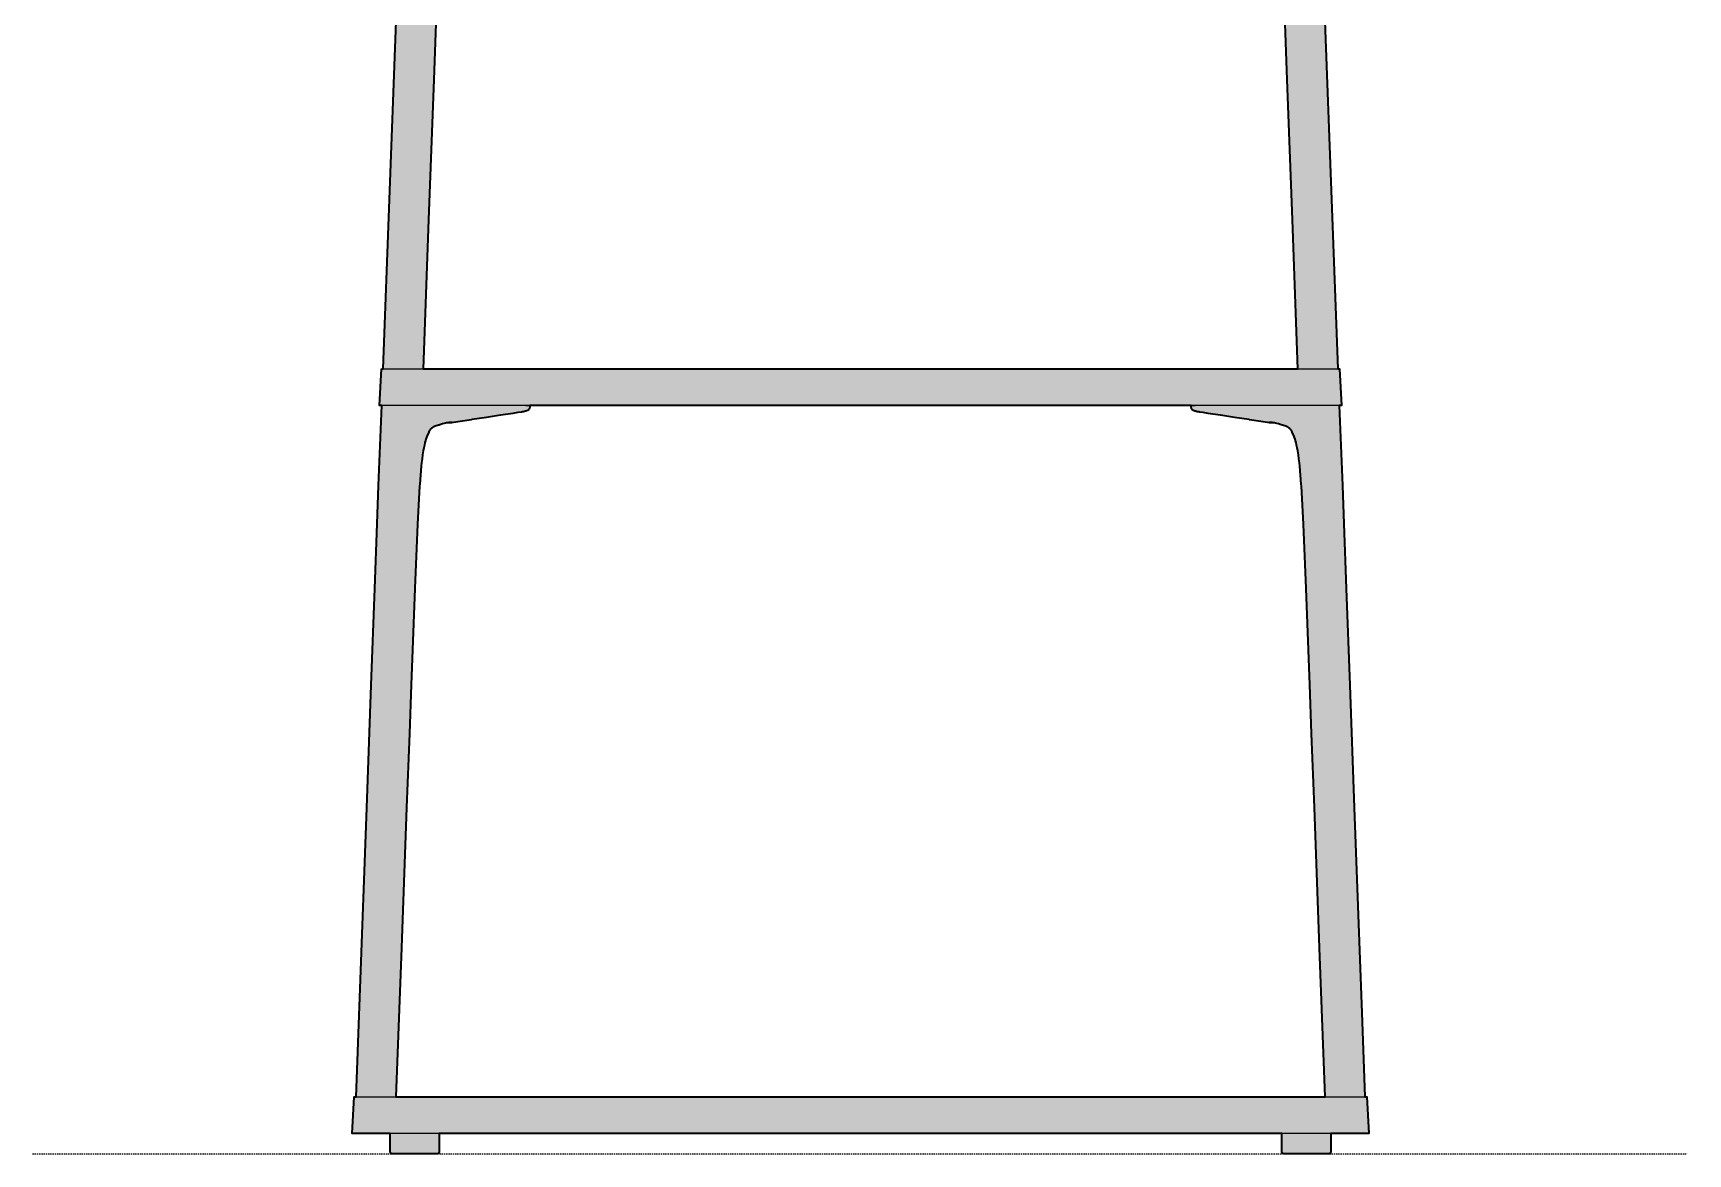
# Model space of a CAD drawing. Header units: millimetres. Extents: x 0 to 1672, y 0 to 1102.
# Drawn here: x 0 to 814, y 0 to 551 of the extents above; entities that cross this region are included whole.
import ezdxf

# ---------------------------------------------------------------- set-up
doc = ezdxf.new("R2010")
doc.units = ezdxf.units.MM
doc.linetypes.add('Dots', pattern=[1, 0, -1])
doc.layers.add('Blocks', color=7, linetype='Continuous')
doc.layers.add('Blocks$Fill', color=7, linetype='Continuous', true_color=0xffffff)
for name, color, linetype, lineweight, true_color in [('Blocks$Inner', 7, 'Continuous', 25, 0x007f00), ('Blocks$Outline', 7, 'Continuous', 35, 0xff3f3f), ('Groud', 7, 'Dots', 25, 0x243775)]:
    doc.layers.add(name, color=color, linetype=linetype, lineweight=lineweight, true_color=true_color)

# ---------------------------------------------------------------- blocks, each defined once
blk = doc.blocks.new('Eiffel Shelf SIde')
at = {"layer": 'Blocks$Fill'}
h = blk.add_hatch(color=256, dxfattribs=at)
h.paths.add_polyline_path([(175.73, 10), (157.02, 10), (157.97, 28), (158.85, 28), (164.1, 170.08), (171.5, 368.01), (170.44, 368.01), (171.39, 386.01), (172.27, 386.01), (184.92, 726.01), (183.86, 726.01), (184.81, 744.01), (185.69, 744.01), (198.34, 1084.02), (197.28, 1084.02), (198.23, 1102.02), (615.81, 1102.02), (615.92, 1100.02), (616.76, 1084.02), (615.7, 1084.02), (628.35, 744.01), (629.24, 744.01), (630.18, 726.01), (629.12, 726.01), (641.77, 386.01), (642.66, 386.01), (643.6, 368.01), (642.54, 368.01), (655.19, 28), (656.08, 28), (657.02, 10), (638.32, 10), (638.32, 0.97), (638.31, 0.93), (638.31, 0.9), (638.31, 0.86), (638.3, 0.83), (638.3, 0.79), (638.29, 0.76), (638.28, 0.72), (638.27, 0.69), (638.26, 0.66), (638.24, 0.63), (638.23, 0.59), (638.22, 0.56), (638.2, 0.53), (638.18, 0.5), (638.17, 0.47), (638.15, 0.44), (638.13, 0.41), (638.11, 0.38), (638.08, 0.36), (638.06, 0.33), (638.04, 0.31), (638.01, 0.28), (637.99, 0.26), (637.96, 0.23), (637.93, 0.21), (637.91, 0.19), (637.88, 0.17), (637.85, 0.15), (637.82, 0.13), (637.79, 0.12), (637.76, 0.1), (637.72, 0.09), (637.69, 0.07), (637.66, 0.06), (637.63, 0.05), (637.59, 0.04), (637.56, 0.03), (637.53, 0.02), (637.49, 0.02), (637.46, 0.01), (637.42, 0.01), (637.39, 0), (637.35, 0), (637.32, 0), (615.28, 0), (615.25, 0), (615.21, 0.01), (615.18, 0.01), (615.15, 0.01), (615.11, 0.02), (615.08, 0.03), (615.05, 0.04), (615.01, 0.05), (614.98, 0.06), (614.95, 0.07), (614.92, 0.08), (614.89, 0.1), (614.86, 0.11), (614.83, 0.13), (614.8, 0.15), (614.77, 0.16), (614.74, 0.18), (614.71, 0.2), (614.69, 0.22), (614.66, 0.25), (614.63, 0.27), (614.61, 0.29), (614.59, 0.32), (614.56, 0.34), (614.54, 0.37), (614.52, 0.4), (614.5, 0.42), (614.48, 0.45), (614.46, 0.48), (614.45, 0.51), (614.43, 0.54), (614.41, 0.57), (614.4, 0.6), (614.39, 0.63), (614.37, 0.67), (614.36, 0.7), (614.35, 0.73), (614.35, 0.76), (614.34, 0.8), (614.33, 0.83), (614.33, 0.86), (614.32, 0.9), (614.32, 0.93), (614.32, 0.97), (614.32, 1), (614.32, 10), (199.73, 10), (199.73, 0.97), (199.72, 0.93), (199.72, 0.9), (199.72, 0.86), (199.71, 0.83), (199.7, 0.79), (199.7, 0.76), (199.69, 0.72), (199.68, 0.69), (199.67, 0.66), (199.65, 0.63), (199.64, 0.59), (199.62, 0.56), (199.61, 0.53), (199.59, 0.5), (199.57, 0.47), (199.55, 0.44), (199.53, 0.41), (199.51, 0.38), (199.49, 0.36), (199.47, 0.33), (199.45, 0.31), (199.42, 0.28), (199.39, 0.26), (199.37, 0.23), (199.34, 0.21), (199.31, 0.19), (199.28, 0.17), (199.26, 0.15), (199.23, 0.13), (199.2, 0.12), (199.16, 0.1), (199.13, 0.09), (199.1, 0.07), (199.07, 0.06), (199.03, 0.05), (199, 0.04), (198.97, 0.03), (198.93, 0.02), (198.9, 0.02), (198.86, 0.01), (198.83, 0.01), (198.8, 0), (198.76, 0), (198.73, 0), (176.69, 0), (176.66, 0), (176.62, 0.01), (176.59, 0.01), (176.56, 0.01), (176.52, 0.02), (176.49, 0.03), (176.46, 0.04), (176.42, 0.05), (176.39, 0.06), (176.36, 0.07), (176.33, 0.08), (176.3, 0.1), (176.27, 0.11), (176.24, 0.13), (176.21, 0.15), (176.18, 0.16), (176.15, 0.18), (176.12, 0.2), (176.09, 0.22), (176.07, 0.25), (176.04, 0.27), (176.02, 0.29), (175.99, 0.32), (175.97, 0.34), (175.95, 0.37), (175.93, 0.4), (175.91, 0.42), (175.89, 0.45), (175.87, 0.48), (175.85, 0.51), (175.84, 0.54), (175.82, 0.57), (175.81, 0.6), (175.79, 0.63), (175.78, 0.67), (175.77, 0.7), (175.76, 0.73), (175.75, 0.76), (175.75, 0.8), (175.74, 0.83), (175.73, 0.86), (175.73, 0.9), (175.73, 0.93), (175.73, 0.97), (175.73, 1)], flags=0)
h.paths.add_polyline_path([(230.17, 1075.42), (229.09, 1075.12), (226.6, 1074.32), (225.46, 1074), (225.06, 1073.87), (224.66, 1073.72), (224.48, 1073.65), (224.26, 1073.56), (224.04, 1073.46), (223.82, 1073.35), (223.61, 1073.24), (223.5, 1073.18), (223.38, 1073.11), (223.27, 1073.04), (223.17, 1072.98), (223.08, 1072.91), (222.99, 1072.84), (222.9, 1072.78), (222.82, 1072.71), (222.74, 1072.64), (222.63, 1072.54), (222.55, 1072.46), (222.47, 1072.38), (222.35, 1072.24), (222.23, 1072.1), (222.11, 1071.95), (222, 1071.8), (221.9, 1071.65), (221.74, 1071.4), (221.59, 1071.15), (221.45, 1070.89), (220.49, 1068.69), (220.35, 1068.27), (220.08, 1067.44), (219.84, 1066.6), (219.62, 1065.75), (219.32, 1064.47), (219.03, 1063.09), (218.78, 1061.71), (218.16, 1057.79), (217.91, 1055.83), (217.73, 1054.18), (217.34, 1049.73), (216.02, 1025.59), (205.3, 744.01), (608.75, 744.01), (596.7, 1049.73), (596.32, 1054.18), (596.14, 1055.83), (595.89, 1057.79), (595.59, 1059.75), (595.01, 1063.09), (594.73, 1064.47), (594.42, 1065.75), (594.2, 1066.6), (593.96, 1067.44), (593.7, 1068.27), (593.55, 1068.69), (592.6, 1070.89), (592.45, 1071.15), (592.3, 1071.4), (592.15, 1071.65), (592.06, 1071.78), (591.97, 1071.9), (591.87, 1072.03), (591.78, 1072.15), (591.68, 1072.27), (591.57, 1072.38), (591.49, 1072.46), (591.41, 1072.54), (591.33, 1072.62), (591.22, 1072.71), (591.14, 1072.78), (591.06, 1072.84), (590.96, 1072.91), (590.87, 1072.98), (590.77, 1073.04), (590.66, 1073.11), (590.55, 1073.18), (590.43, 1073.24), (590.22, 1073.35), (590, 1073.46), (589.79, 1073.56), (589.57, 1073.65), (589.39, 1073.72), (588.86, 1073.91), (588.32, 1074.08), (587.14, 1074.42), (585.68, 1074.88), (584.23, 1075.33), (583.88, 1075.42), (582.75, 1075.37), (582.5, 1075.37), (582.42, 1075.35), (582.33, 1075.35), (582.24, 1075.34), (582.15, 1075.34), (582.06, 1075.34), (581.98, 1075.34), (581.89, 1075.35), (581.8, 1075.36), (581.71, 1075.37), (581.63, 1075.39), (581.54, 1075.41), (581.46, 1075.43), (581.45, 1075.43), (546.58, 1080.77), (545.86, 1080.91), (545.58, 1080.98), (545.3, 1081.04), (545.09, 1081.1), (544.87, 1081.16), (544.7, 1081.22), (544.53, 1081.28), (544.4, 1081.32), (544.27, 1081.38), (544.14, 1081.44), (544.01, 1081.5), (543.38, 1081.96), (543.34, 1081.99), (543.31, 1082.03), (543.28, 1082.07), (543.25, 1082.11), (543.22, 1082.15), (543.19, 1082.2), (543.16, 1082.24), (543.14, 1082.29), (543.11, 1082.33), (543.09, 1082.38), (543.07, 1082.43), (543.04, 1082.5), (543.01, 1082.57), (542.99, 1082.64), (542.97, 1082.71), (542.95, 1082.79), (542.93, 1082.86), (542.9, 1083.04), (542.87, 1083.22), (542.85, 1083.32), (542.84, 1083.42), (542.83, 1083.52), (542.82, 1083.61), (542.82, 1083.7), (542.82, 1083.78), (542.82, 1084.02), (271.23, 1084.02), (271.22, 1083.65), (271.21, 1083.52), (271.2, 1083.42), (271.19, 1083.32), (271.18, 1083.22), (271.15, 1083.04), (271.11, 1082.86), (271.09, 1082.79), (271.07, 1082.71), (271.05, 1082.64), (271.03, 1082.57), (271, 1082.5), (270.98, 1082.43), (270.95, 1082.38), (270.93, 1082.33), (270.91, 1082.29), (270.88, 1082.24), (270.85, 1082.2), (270.83, 1082.15), (270.8, 1082.11), (270.76, 1082.07), (270.73, 1082.03), (270.7, 1081.99), (270.66, 1081.96), (270.03, 1081.5), (269.9, 1081.44), (269.77, 1081.38), (269.65, 1081.33), (269.51, 1081.28), (269.34, 1081.22), (269.17, 1081.16), (268.96, 1081.1), (268.74, 1081.04), (268.46, 1080.98), (268.18, 1080.91), (267.46, 1080.77), (265.32, 1080.42), (232.6, 1075.43), (232.52, 1075.41), (232.43, 1075.39), (232.35, 1075.37), (232.26, 1075.36), (232.18, 1075.35), (232.09, 1075.35), (232.01, 1075.34), (231.92, 1075.34), (231.83, 1075.34), (231.75, 1075.35), (231.66, 1075.36), (231.58, 1075.37), (231.38, 1075.37), (230.76, 1075.38)], flags=0)
h.paths.add_polyline_path([(216.75, 717.41), (215.6, 717.09), (213.17, 716.32), (212.3, 716.08), (211.77, 715.9), (211.24, 715.71), (211.06, 715.64), (210.84, 715.55), (210.62, 715.45), (210.4, 715.35), (210.19, 715.24), (210.08, 715.17), (209.96, 715.1), (209.85, 715.03), (209.75, 714.97), (209.66, 714.91), (209.57, 714.84), (209.48, 714.77), (209.4, 714.71), (209.32, 714.64), (209.21, 714.54), (209.13, 714.46), (209.05, 714.37), (208.93, 714.24), (208.81, 714.09), (208.69, 713.95), (208.58, 713.8), (208.48, 713.64), (208.32, 713.4), (208.17, 713.14), (208.03, 712.89), (207.07, 710.68), (206.93, 710.26), (206.66, 709.43), (206.42, 708.59), (206.2, 707.75), (205.9, 706.46), (205.61, 705.08), (205.36, 703.7), (204.74, 699.79), (204.49, 697.82), (204.31, 696.17), (203.92, 691.72), (202.6, 667.59), (191.88, 386.01), (622.17, 386.01), (610.12, 691.72), (609.74, 696.17), (609.56, 697.82), (609.31, 699.79), (609.01, 701.74), (608.43, 705.08), (608.15, 706.46), (607.85, 707.75), (607.62, 708.59), (607.38, 709.43), (607.12, 710.26), (606.97, 710.68), (606.02, 712.89), (605.87, 713.14), (605.72, 713.4), (605.57, 713.64), (605.48, 713.77), (605.39, 713.9), (605.29, 714.02), (605.2, 714.14), (605.1, 714.26), (604.99, 714.37), (604.91, 714.46), (604.83, 714.54), (604.75, 714.61), (604.64, 714.71), (604.56, 714.77), (604.48, 714.84), (604.38, 714.91), (604.29, 714.97), (604.19, 715.03), (604.08, 715.1), (603.97, 715.17), (603.85, 715.24), (603.64, 715.35), (603.42, 715.45), (603.21, 715.55), (602.99, 715.64), (602.81, 715.71), (602.28, 715.9), (601.74, 716.08), (600.56, 716.41), (599.2, 716.85), (597.68, 717.31), (597.29, 717.41), (596.17, 717.36), (595.84, 717.36), (595.76, 717.35), (595.68, 717.34), (595.59, 717.34), (595.51, 717.34), (595.43, 717.34), (595.34, 717.34), (595.26, 717.35), (595.18, 717.36), (595.1, 717.37), (595.01, 717.39), (594.93, 717.4), (594.85, 717.43), (594.85, 717.43), (560, 722.77), (559.28, 722.91), (559, 722.97), (558.72, 723.04), (558.51, 723.09), (558.29, 723.16), (558.12, 723.21), (557.95, 723.27), (557.82, 723.32), (557.69, 723.37), (557.56, 723.43), (557.44, 723.49), (556.8, 723.95), (556.76, 723.99), (556.73, 724.03), (556.7, 724.07), (556.67, 724.11), (556.64, 724.15), (556.61, 724.19), (556.58, 724.24), (556.56, 724.28), (556.53, 724.33), (556.51, 724.37), (556.49, 724.42), (556.46, 724.49), (556.43, 724.56), (556.41, 724.63), (556.39, 724.71), (556.37, 724.78), (556.35, 724.86), (556.32, 725.04), (556.29, 725.22), (556.27, 725.32), (556.26, 725.42), (556.25, 725.52), (556.24, 725.6), (556.24, 725.69), (556.24, 725.78), (556.24, 726.01), (257.81, 726.01), (257.8, 725.65), (257.79, 725.52), (257.78, 725.42), (257.77, 725.32), (257.76, 725.22), (257.73, 725.04), (257.69, 724.86), (257.67, 724.78), (257.65, 724.71), (257.63, 724.63), (257.61, 724.56), (257.58, 724.49), (257.56, 724.42), (257.53, 724.37), (257.51, 724.33), (257.49, 724.28), (257.46, 724.24), (257.43, 724.19), (257.41, 724.15), (257.38, 724.11), (257.34, 724.07), (257.31, 724.03), (257.28, 723.99), (257.24, 723.95), (256.61, 723.49), (256.48, 723.43), (256.35, 723.37), (256.22, 723.32), (256.09, 723.27), (255.92, 723.21), (255.75, 723.16), (255.54, 723.09), (255.32, 723.04), (255.04, 722.97), (254.76, 722.91), (254.04, 722.77), (251.9, 722.41), (219.19, 717.43), (219.11, 717.4), (219.03, 717.39), (218.95, 717.37), (218.86, 717.36), (218.78, 717.35), (218.7, 717.34), (218.61, 717.34), (218.53, 717.34), (218.45, 717.34), (218.36, 717.34), (218.28, 717.35), (218.2, 717.36), (217.96, 717.36), (217.34, 717.38)], flags=0)
h.paths.add_polyline_path([(203.33, 359.4), (202.18, 359.09), (199.75, 358.31), (198.88, 358.07), (198.35, 357.9), (197.82, 357.71), (197.64, 357.64), (197.42, 357.54), (197.2, 357.45), (196.98, 357.34), (196.77, 357.23), (196.66, 357.17), (196.54, 357.1), (196.43, 357.03), (196.33, 356.97), (196.24, 356.9), (196.15, 356.83), (196.06, 356.77), (195.98, 356.7), (195.9, 356.63), (195.79, 356.53), (195.71, 356.45), (195.63, 356.37), (195.51, 356.23), (195.39, 356.09), (195.27, 355.94), (195.16, 355.79), (195.06, 355.64), (194.9, 355.39), (194.75, 355.14), (194.61, 354.88), (193.65, 352.67), (193.51, 352.26), (193.24, 351.42), (193, 350.59), (192.78, 349.74), (192.48, 348.45), (192.19, 347.08), (191.94, 345.69), (191.32, 341.78), (191.07, 339.82), (190.89, 338.17), (190.5, 333.72), (189.18, 309.58), (178.46, 28), (635.59, 28), (623.54, 333.72), (623.16, 338.17), (622.98, 339.82), (622.73, 341.78), (622.43, 343.74), (621.85, 347.08), (621.57, 348.45), (621.27, 349.74), (621.04, 350.59), (620.8, 351.42), (620.54, 352.26), (620.39, 352.67), (619.44, 354.88), (619.29, 355.14), (619.14, 355.39), (618.99, 355.64), (618.9, 355.77), (618.81, 355.89), (618.72, 356.01), (618.62, 356.14), (618.52, 356.25), (618.41, 356.37), (618.33, 356.45), (618.25, 356.53), (618.17, 356.61), (618.06, 356.7), (617.98, 356.77), (617.9, 356.83), (617.8, 356.9), (617.71, 356.97), (617.61, 357.03), (617.5, 357.1), (617.39, 357.17), (617.27, 357.23), (617.06, 357.34), (616.84, 357.45), (616.63, 357.54), (616.41, 357.64), (616.23, 357.71), (615.7, 357.9), (615.16, 358.07), (613.98, 358.4), (612.62, 358.84), (611.1, 359.31), (610.71, 359.4), (609.59, 359.36), (609.26, 359.35), (609.18, 359.34), (609.1, 359.34), (609.02, 359.33), (608.93, 359.33), (608.85, 359.33), (608.76, 359.33), (608.68, 359.34), (608.6, 359.35), (608.52, 359.36), (608.43, 359.38), (608.35, 359.4), (608.27, 359.42), (608.27, 359.42), (573.42, 364.76), (572.7, 364.9), (572.42, 364.96), (572.14, 365.03), (571.93, 365.09), (571.71, 365.15), (571.54, 365.2), (571.37, 365.26), (571.24, 365.31), (571.11, 365.37), (570.98, 365.42), (570.86, 365.48), (570.22, 365.94), (570.19, 365.98), (570.15, 366.02), (570.12, 366.06), (570.09, 366.1), (570.06, 366.14), (570.03, 366.19), (570, 366.23), (569.98, 366.27), (569.95, 366.32), (569.93, 366.37), (569.91, 366.41), (569.88, 366.48), (569.85, 366.55), (569.83, 366.63), (569.81, 366.7), (569.79, 366.77), (569.78, 366.85), (569.74, 367.03), (569.71, 367.21), (569.69, 367.31), (569.68, 367.41), (569.67, 367.51), (569.67, 367.6), (569.66, 367.68), (569.66, 367.77), (569.66, 368.01), (244.39, 368.01), (244.38, 367.64), (244.37, 367.51), (244.36, 367.41), (244.35, 367.31), (244.34, 367.21), (244.3, 367.03), (244.27, 366.85), (244.25, 366.77), (244.23, 366.7), (244.21, 366.63), (244.19, 366.55), (244.16, 366.48), (244.14, 366.41), (244.11, 366.37), (244.09, 366.32), (244.07, 366.27), (244.04, 366.23), (244.01, 366.19), (243.99, 366.14), (243.96, 366.1), (243.92, 366.06), (243.89, 366.02), (243.86, 365.98), (243.82, 365.94), (243.19, 365.48), (243.06, 365.42), (242.93, 365.37), (242.8, 365.31), (242.67, 365.26), (242.5, 365.2), (242.33, 365.15), (242.12, 365.09), (241.9, 365.03), (241.62, 364.96), (241.34, 364.9), (240.62, 364.76), (238.48, 364.41), (205.77, 359.42), (205.69, 359.4), (205.61, 359.38), (205.53, 359.36), (205.44, 359.35), (205.36, 359.34), (205.28, 359.33), (205.19, 359.33), (205.11, 359.33), (205.03, 359.33), (204.94, 359.34), (204.86, 359.34), (204.78, 359.35), (204.54, 359.35), (203.92, 359.37)], flags=0)
at = {"layer": 'Blocks$Inner'}
for p, q in [((242.39, 368), (244.39, 368)), ((569.66, 368), (571.66, 368)), ((158.85, 28), (655.19, 28))]:
    blk.add_line(p, q, dxfattribs=at)
for points in [[(172.27, 386.01), (181.51, 635.95), (182.69, 667.68), (183.4, 686.56), (184.92, 726.01)], [(629.12, 726.01), (630.64, 686.56), (631.35, 667.68), (632.53, 635.95), (641.77, 386.01)], [(198.51, 564.76), (197.14, 528.23), (194.58, 459.27), (191.88, 386.01)], [(622.17, 386.01), (619.46, 459.27), (616.91, 528.23), (615.54, 564.76)], [(642.54, 368.01), (644.06, 328.56), (644.77, 309.68), (645.95, 277.94), (647.71, 230.43), (649.94, 170.08), (653.83, 64.84), (655.19, 28), (656.08, 28), (657.02, 10), (157.02, 10), (157.97, 28), (158.85, 28), (164.1, 170.08), (166.33, 230.43), (168.09, 277.94), (169.27, 309.68), (169.98, 328.56), (171.5, 368.01)], [(244.39, 368.01), (244.38, 367.77), (244.38, 367.64), (244.37, 367.51), (244.36, 367.41), (244.35, 367.31), (244.34, 367.21), (244.3, 367.03), (244.27, 366.85), (244.25, 366.77), (244.23, 366.7), (244.21, 366.63), (244.19, 366.55), (244.16, 366.48), (244.14, 366.41), (244.11, 366.37), (244.09, 366.32), (244.07, 366.27), (244.04, 366.23), (244.01, 366.19), (243.99, 366.14), (243.96, 366.1), (243.92, 366.06), (243.89, 366.02), (243.86, 365.98), (243.82, 365.94), (243.19, 365.48), (243.06, 365.42), (242.93, 365.37), (242.8, 365.31), (242.67, 365.26), (242.5, 365.2), (242.33, 365.15), (242.12, 365.09), (241.9, 365.03), (241.62, 364.96), (241.34, 364.9), (240.62, 364.76), (240.21, 364.69), (238.48, 364.41), (236.05, 364.05), (230.15, 363.19), (230, 363.16), (222.97, 362.1), (215.83, 360.98), (215.65, 360.95), (209.01, 359.91), (205.77, 359.42)], [(608.28, 359.42), (605.03, 359.91), (598.39, 360.95), (598.22, 360.98), (591.07, 362.1), (584.04, 363.16), (583.89, 363.19), (577.99, 364.05), (575.56, 364.41), (573.83, 364.69), (573.42, 364.76), (572.7, 364.9), (572.42, 364.96), (572.14, 365.03), (571.93, 365.09), (571.71, 365.15), (571.54, 365.2), (571.37, 365.26), (571.24, 365.31), (571.11, 365.37), (570.98, 365.42), (570.86, 365.48), (570.22, 365.94), (570.19, 365.98), (570.15, 366.02), (570.12, 366.06), (570.09, 366.1), (570.06, 366.14), (570.03, 366.19), (570, 366.23), (569.98, 366.27), (569.95, 366.32), (569.93, 366.37), (569.91, 366.41), (569.88, 366.48), (569.85, 366.55), (569.83, 366.63), (569.81, 366.7), (569.79, 366.77), (569.78, 366.85), (569.74, 367.03), (569.71, 367.21), (569.69, 367.31), (569.68, 367.41), (569.67, 367.51), (569.67, 367.6), (569.66, 367.68), (569.66, 367.77), (569.66, 368.01)], [(203.31, 359.41), (203.92, 359.37), (204.54, 359.35), (204.78, 359.35), (204.86, 359.34), (204.94, 359.34), (205.03, 359.33), (205.11, 359.33), (205.19, 359.33), (205.28, 359.33), (205.36, 359.34), (205.44, 359.35), (205.53, 359.36), (205.61, 359.38), (205.69, 359.4), (205.77, 359.42), (205.85, 359.44), (205.93, 359.47), (206.01, 359.5), (206.08, 359.53), (206.16, 359.57), (206.15, 359.62), (206.15, 359.62), (206.15, 359.62), (206.14, 359.62), (206.14, 359.63), (206.14, 359.63), (206.14, 359.63), (206.13, 359.63), (206.13, 359.64), (206.13, 359.64), (206.12, 359.64), (206.12, 359.64), (206.11, 359.65), (206.11, 359.65), (206.11, 359.65), (206.1, 359.66), (206.1, 359.66), (206.09, 359.66), (206.08, 359.67), (206.07, 359.67), (206.06, 359.68), (206.04, 359.68), (206.03, 359.68), (206.01, 359.69), (206, 359.69), (205.98, 359.7), (205.95, 359.71), (205.91, 359.71), (205.87, 359.72), (205.83, 359.73), (205.78, 359.73), (205.7, 359.74), (205.6, 359.75), (205.5, 359.75), (205.39, 359.75), (205.27, 359.75), (205.14, 359.74), (205.01, 359.73), (204.87, 359.72), (204.49, 359.67), (203.71, 359.5), (202.94, 359.31), (202.18, 359.09), (201.43, 358.84), (200.06, 358.4), (199.75, 358.31), (199.42, 358.22), (198.88, 358.07), (198.35, 357.9), (197.82, 357.71), (197.64, 357.64), (197.42, 357.54), (197.2, 357.45), (196.98, 357.34), (196.77, 357.23), (196.66, 357.17), (196.54, 357.1), (196.43, 357.03), (196.33, 356.97), (196.24, 356.9), (196.15, 356.83), (196.06, 356.77), (195.98, 356.7), (195.9, 356.63), (195.88, 356.61), (195.79, 356.53), (195.71, 356.45), (195.63, 356.37), (195.51, 356.23), (195.39, 356.09), (195.27, 355.94), (195.16, 355.79), (195.06, 355.64), (194.9, 355.39), (194.75, 355.14), (194.61, 354.88), (193.65, 352.67), (193.51, 352.26), (193.24, 351.42), (193, 350.59), (192.78, 349.74), (192.48, 348.45), (192.19, 347.08), (191.94, 345.69), (191.61, 343.74), (191.32, 341.78), (191.07, 339.82), (190.89, 338.17), (190.5, 333.72), (190.2, 329.26), (190.13, 328.2), (189.18, 309.58), (187.84, 278.02), (185.99, 230.58), (185.09, 206.75), (183.72, 170.22), (181.16, 101.26), (178.46, 28)], [(635.59, 28), (632.89, 101.26), (630.33, 170.22), (628.96, 206.75), (628.05, 230.58), (626.2, 278.02), (624.87, 309.58), (623.91, 328.2), (623.84, 329.26), (623.54, 333.72), (623.16, 338.17), (622.98, 339.82), (622.73, 341.78), (622.43, 343.74), (622.11, 345.69), (621.85, 347.08), (621.57, 348.45), (621.27, 349.74), (621.04, 350.59), (620.8, 351.42), (620.54, 352.26), (620.39, 352.67), (619.44, 354.88), (619.29, 355.14), (619.14, 355.39), (618.99, 355.64), (618.9, 355.77), (618.81, 355.89), (618.72, 356.01), (618.62, 356.14), (618.52, 356.25), (618.41, 356.37), (618.33, 356.45), (618.25, 356.53), (618.17, 356.61), (618.14, 356.63), (618.06, 356.7), (617.98, 356.77), (617.9, 356.83), (617.8, 356.9), (617.71, 356.97), (617.61, 357.03), (617.5, 357.1), (617.39, 357.17), (617.27, 357.23), (617.06, 357.34), (616.84, 357.45), (616.63, 357.54), (616.41, 357.64), (616.23, 357.71), (615.7, 357.9), (615.16, 358.07), (614.62, 358.22), (613.98, 358.4), (612.62, 358.84), (611.86, 359.09), (611.1, 359.31), (610.33, 359.5), (609.56, 359.67), (609.17, 359.72), (609.03, 359.73), (608.9, 359.74), (608.77, 359.75), (608.66, 359.75), (608.55, 359.75), (608.44, 359.75), (608.35, 359.74), (608.26, 359.73), (608.21, 359.73), (608.17, 359.72), (608.13, 359.71), (608.09, 359.71), (608.06, 359.7), (608.04, 359.69), (608.03, 359.69), (608.01, 359.68), (608, 359.68), (607.99, 359.68), (607.97, 359.67), (607.96, 359.67), (607.95, 359.66), (607.95, 359.66), (607.94, 359.66), (607.94, 359.65), (607.93, 359.65), (607.93, 359.65), (607.92, 359.64), (607.92, 359.64), (607.92, 359.64), (607.91, 359.64), (607.91, 359.63), (607.91, 359.63), (607.9, 359.63), (607.9, 359.63), (607.9, 359.62), (607.9, 359.62), (607.9, 359.62), (607.89, 359.62), (607.89, 359.62), (607.96, 359.53), (608.04, 359.5), (608.11, 359.47), (608.19, 359.44), (608.27, 359.42), (608.35, 359.4), (608.43, 359.38), (608.52, 359.36), (608.6, 359.35), (608.68, 359.34), (608.76, 359.33), (608.85, 359.33), (608.93, 359.33), (609.02, 359.33), (609.1, 359.34), (609.18, 359.34), (609.26, 359.35), (609.59, 359.36), (610.16, 359.37), (610.74, 359.41)], [(199.73, 10), (199.73, 1), (199.73, 0.97), (199.72, 0.93), (199.72, 0.9), (199.72, 0.86), (199.71, 0.83), (199.7, 0.79), (199.7, 0.76), (199.69, 0.72), (199.68, 0.69), (199.67, 0.66), (199.65, 0.63), (199.64, 0.59), (199.62, 0.56), (199.61, 0.53), (199.59, 0.5), (199.57, 0.47), (199.55, 0.44), (199.53, 0.41), (199.51, 0.38), (199.49, 0.36), (199.47, 0.33), (199.45, 0.31), (199.42, 0.28), (199.39, 0.26), (199.37, 0.23), (199.34, 0.21), (199.31, 0.19), (199.28, 0.17), (199.26, 0.15), (199.23, 0.13), (199.2, 0.12), (199.16, 0.1), (199.13, 0.09), (199.1, 0.07), (199.07, 0.06), (199.03, 0.05), (199, 0.04), (198.97, 0.03), (198.93, 0.02), (198.9, 0.02), (198.86, 0.01), (198.83, 0.01), (198.8, 0), (198.76, 0), (198.73, 0), (176.73, 0), (176.69, 0), (176.66, 0), (176.62, 0.01), (176.59, 0.01), (176.56, 0.01), (176.52, 0.02), (176.49, 0.03), (176.46, 0.04), (176.42, 0.05), (176.39, 0.06), (176.36, 0.07), (176.33, 0.08), (176.3, 0.1), (176.27, 0.11), (176.24, 0.13), (176.21, 0.15), (176.18, 0.16), (176.15, 0.18), (176.12, 0.2), (176.09, 0.22), (176.07, 0.25), (176.04, 0.27), (176.02, 0.29), (175.99, 0.32), (175.97, 0.34), (175.95, 0.37), (175.93, 0.4), (175.91, 0.42), (175.89, 0.45), (175.87, 0.48), (175.85, 0.51), (175.84, 0.54), (175.82, 0.57), (175.81, 0.6), (175.79, 0.63), (175.78, 0.67), (175.77, 0.7), (175.76, 0.73), (175.75, 0.76), (175.75, 0.8), (175.74, 0.83), (175.73, 0.86), (175.73, 0.9), (175.73, 0.93), (175.73, 0.97), (175.73, 1), (175.73, 10)], [(638.32, 10), (638.32, 1), (638.32, 0.97), (638.31, 0.93), (638.31, 0.9), (638.31, 0.86), (638.3, 0.83), (638.3, 0.79), (638.29, 0.76), (638.28, 0.72), (638.27, 0.69), (638.26, 0.66), (638.24, 0.63), (638.23, 0.59), (638.22, 0.56), (638.2, 0.53), (638.18, 0.5), (638.17, 0.47), (638.15, 0.44), (638.13, 0.41), (638.11, 0.38), (638.08, 0.36), (638.06, 0.33), (638.04, 0.31), (638.01, 0.28), (637.99, 0.26), (637.96, 0.23), (637.93, 0.21), (637.91, 0.19), (637.88, 0.17), (637.85, 0.15), (637.82, 0.13), (637.79, 0.12), (637.76, 0.1), (637.72, 0.09), (637.69, 0.07), (637.66, 0.06), (637.63, 0.05), (637.59, 0.04), (637.56, 0.03), (637.53, 0.02), (637.49, 0.02), (637.46, 0.01), (637.42, 0.01), (637.39, 0), (637.35, 0), (637.32, 0), (615.32, 0), (615.28, 0), (615.25, 0), (615.21, 0.01), (615.18, 0.01), (615.15, 0.01), (615.11, 0.02), (615.08, 0.03), (615.05, 0.04), (615.01, 0.05), (614.98, 0.06), (614.95, 0.07), (614.92, 0.08), (614.89, 0.1), (614.86, 0.11), (614.83, 0.13), (614.8, 0.15), (614.77, 0.16), (614.74, 0.18), (614.71, 0.2), (614.69, 0.22), (614.66, 0.25), (614.63, 0.27), (614.61, 0.29), (614.59, 0.32), (614.56, 0.34), (614.54, 0.37), (614.52, 0.4), (614.5, 0.42), (614.48, 0.45), (614.46, 0.48), (614.45, 0.51), (614.43, 0.54), (614.41, 0.57), (614.4, 0.6), (614.39, 0.63), (614.37, 0.67), (614.36, 0.7), (614.35, 0.73), (614.35, 0.76), (614.34, 0.8), (614.33, 0.83), (614.33, 0.86), (614.32, 0.9), (614.32, 0.93), (614.32, 0.97), (614.32, 1), (614.32, 10)]]:
    blk.add_lwpolyline(points, dxfattribs=at)
blk.add_lwpolyline([(171.39, 386.01), (642.66, 386.01), (643.6, 368.01), (170.44, 368.01)], close=True, dxfattribs=at)
at = {"layer": 'Blocks$Outline'}
for points in [[(172.27, 386.01), (181.51, 635.95), (182.69, 667.68), (183.4, 686.56), (184.92, 726.01)], [(629.12, 726.01), (630.64, 686.56), (631.35, 667.68), (632.53, 635.95), (641.77, 386.01)], [(198.51, 564.76), (197.14, 528.23), (194.58, 459.27), (191.88, 386.01)], [(622.17, 386.01), (619.46, 459.27), (616.91, 528.23), (615.54, 564.76)], [(171.5, 368.01), (170.44, 368.01), (171.39, 386.01)], [(171.39, 386.01), (172.27, 386.01)], [(191.88, 386.01), (622.17, 386.01)], [(641.77, 386.01), (642.66, 386.01), (643.6, 368.01), (642.54, 368.01)], [(175.73, 10), (157.02, 10), (157.97, 28), (158.85, 28), (164.1, 170.08), (166.33, 230.43), (168.09, 277.94), (169.27, 309.68), (169.98, 328.56), (171.5, 368.01)], [(244.39, 368.01), (244.38, 367.77), (244.38, 367.64), (244.37, 367.51), (244.36, 367.41), (244.35, 367.31), (244.34, 367.21), (244.3, 367.03), (244.27, 366.85), (244.25, 366.77), (244.23, 366.7), (244.21, 366.63), (244.19, 366.55), (244.16, 366.48), (244.14, 366.41), (244.11, 366.37), (244.09, 366.32), (244.07, 366.27), (244.04, 366.23), (244.01, 366.19), (243.99, 366.14), (243.96, 366.1), (243.92, 366.06), (243.89, 366.02), (243.86, 365.98), (243.82, 365.94), (243.19, 365.48), (243.06, 365.42), (242.93, 365.37), (242.8, 365.31), (242.67, 365.26), (242.5, 365.2), (242.33, 365.15), (242.12, 365.09), (241.9, 365.03), (241.62, 364.96), (241.34, 364.9), (240.62, 364.76), (240.21, 364.69), (238.48, 364.41), (236.05, 364.05), (230.15, 363.19), (230, 363.16), (222.97, 362.1), (215.83, 360.98), (215.65, 360.95), (209.01, 359.91), (205.77, 359.42)], [(569.66, 368.01), (244.39, 368.01)], [(608.27, 359.42), (605.03, 359.91), (598.39, 360.95), (598.22, 360.98), (591.07, 362.1), (584.04, 363.16), (583.89, 363.19), (577.99, 364.05), (575.56, 364.41), (573.83, 364.69), (573.42, 364.76), (572.7, 364.9), (572.42, 364.96), (572.14, 365.03), (571.93, 365.09), (571.71, 365.15), (571.54, 365.2), (571.37, 365.26), (571.24, 365.31), (571.11, 365.37), (570.98, 365.42), (570.86, 365.48), (570.22, 365.94), (570.19, 365.98), (570.15, 366.02), (570.12, 366.06), (570.09, 366.1), (570.06, 366.14), (570.03, 366.19), (570, 366.23), (569.98, 366.27), (569.95, 366.32), (569.93, 366.37), (569.91, 366.41), (569.88, 366.48), (569.85, 366.55), (569.83, 366.63), (569.81, 366.7), (569.79, 366.77), (569.78, 366.85), (569.74, 367.03), (569.71, 367.21), (569.69, 367.31), (569.68, 367.41), (569.67, 367.51), (569.67, 367.6), (569.66, 367.68), (569.66, 367.77), (569.66, 368.01)], [(642.54, 368.01), (644.06, 328.56), (644.77, 309.68), (645.95, 277.94), (647.71, 230.43), (649.94, 170.08), (653.83, 64.84), (655.19, 28), (656.08, 28), (657.02, 10), (638.32, 10)], [(203.33, 359.4), (202.94, 359.31), (202.18, 359.09), (201.43, 358.84), (200.06, 358.4), (199.75, 358.31), (199.42, 358.22), (198.88, 358.07), (198.35, 357.9), (197.82, 357.71), (197.64, 357.64), (197.42, 357.54), (197.2, 357.45), (196.98, 357.34), (196.77, 357.23), (196.66, 357.17), (196.54, 357.1), (196.43, 357.03), (196.33, 356.97), (196.24, 356.9), (196.15, 356.83), (196.06, 356.77), (195.98, 356.7), (195.9, 356.63), (195.88, 356.61), (195.79, 356.53), (195.71, 356.45), (195.63, 356.37), (195.51, 356.23), (195.39, 356.09), (195.27, 355.94), (195.16, 355.79), (195.06, 355.64), (194.9, 355.39), (194.75, 355.14), (194.61, 354.88), (193.65, 352.67), (193.51, 352.26), (193.24, 351.42), (193, 350.59), (192.78, 349.74), (192.48, 348.45), (192.19, 347.08), (191.94, 345.69), (191.61, 343.74), (191.32, 341.78), (191.07, 339.82), (190.89, 338.17), (190.5, 333.72), (190.2, 329.26), (190.13, 328.2), (189.18, 309.58), (187.84, 278.02), (185.99, 230.58), (185.09, 206.75), (183.72, 170.22), (181.16, 101.26), (178.46, 28)], [(205.77, 359.42), (205.77, 359.42), (205.69, 359.4), (205.61, 359.38), (205.53, 359.36), (205.44, 359.35), (205.36, 359.34), (205.28, 359.33), (205.19, 359.33), (205.11, 359.33), (205.03, 359.33), (204.94, 359.34), (204.86, 359.34), (204.78, 359.35), (204.54, 359.35), (203.92, 359.37), (203.33, 359.4)], [(610.71, 359.4), (610.16, 359.37), (609.59, 359.36), (609.26, 359.35), (609.18, 359.34), (609.1, 359.34), (609.02, 359.33), (608.93, 359.33), (608.85, 359.33), (608.76, 359.33), (608.68, 359.34), (608.6, 359.35), (608.52, 359.36), (608.43, 359.38), (608.35, 359.4), (608.27, 359.42), (608.27, 359.42)], [(635.59, 28), (632.89, 101.26), (630.33, 170.22), (628.96, 206.75), (628.05, 230.58), (626.2, 278.02), (624.87, 309.58), (623.91, 328.2), (623.84, 329.26), (623.54, 333.72), (623.16, 338.17), (622.98, 339.82), (622.73, 341.78), (622.43, 343.74), (622.11, 345.69), (621.85, 347.08), (621.57, 348.45), (621.27, 349.74), (621.04, 350.59), (620.8, 351.42), (620.54, 352.26), (620.39, 352.67), (619.44, 354.88), (619.29, 355.14), (619.14, 355.39), (618.99, 355.64), (618.9, 355.77), (618.81, 355.89), (618.72, 356.01), (618.62, 356.14), (618.52, 356.25), (618.41, 356.37), (618.33, 356.45), (618.25, 356.53), (618.17, 356.61), (618.14, 356.63), (618.06, 356.7), (617.98, 356.77), (617.9, 356.83), (617.8, 356.9), (617.71, 356.97), (617.61, 357.03), (617.5, 357.1), (617.39, 357.17), (617.27, 357.23), (617.06, 357.34), (616.84, 357.45), (616.63, 357.54), (616.41, 357.64), (616.23, 357.71), (615.7, 357.9), (615.16, 358.07), (614.62, 358.22), (613.98, 358.4), (612.62, 358.84), (611.86, 359.09), (611.1, 359.31), (610.71, 359.4)], [(178.46, 28), (635.59, 28)], [(199.73, 10), (199.73, 1), (199.73, 0.97), (199.72, 0.93), (199.72, 0.9), (199.72, 0.86), (199.71, 0.83), (199.7, 0.79), (199.7, 0.76), (199.69, 0.72), (199.68, 0.69), (199.67, 0.66), (199.65, 0.63), (199.64, 0.59), (199.62, 0.56), (199.61, 0.53), (199.59, 0.5), (199.57, 0.47), (199.55, 0.44), (199.53, 0.41), (199.51, 0.38), (199.49, 0.36), (199.47, 0.33), (199.45, 0.31), (199.42, 0.28), (199.39, 0.26), (199.37, 0.23), (199.34, 0.21), (199.31, 0.19), (199.28, 0.17), (199.26, 0.15), (199.23, 0.13), (199.2, 0.12), (199.16, 0.1), (199.13, 0.09), (199.1, 0.07), (199.07, 0.06), (199.03, 0.05), (199, 0.04), (198.97, 0.03), (198.93, 0.02), (198.9, 0.02), (198.86, 0.01), (198.83, 0.01), (198.8, 0), (198.76, 0), (198.73, 0), (176.73, 0), (176.69, 0), (176.66, 0), (176.62, 0.01), (176.59, 0.01), (176.56, 0.01), (176.52, 0.02), (176.49, 0.03), (176.46, 0.04), (176.42, 0.05), (176.39, 0.06), (176.36, 0.07), (176.33, 0.08), (176.3, 0.1), (176.27, 0.11), (176.24, 0.13), (176.21, 0.15), (176.18, 0.16), (176.15, 0.18), (176.12, 0.2), (176.09, 0.22), (176.07, 0.25), (176.04, 0.27), (176.02, 0.29), (175.99, 0.32), (175.97, 0.34), (175.95, 0.37), (175.93, 0.4), (175.91, 0.42), (175.89, 0.45), (175.87, 0.48), (175.85, 0.51), (175.84, 0.54), (175.82, 0.57), (175.81, 0.6), (175.79, 0.63), (175.78, 0.67), (175.77, 0.7), (175.76, 0.73), (175.75, 0.76), (175.75, 0.8), (175.74, 0.83), (175.73, 0.86), (175.73, 0.9), (175.73, 0.93), (175.73, 0.97), (175.73, 1), (175.73, 10)], [(614.32, 10), (199.73, 10)], [(638.32, 10), (638.32, 1), (638.32, 0.97), (638.31, 0.93), (638.31, 0.9), (638.31, 0.86), (638.3, 0.83), (638.3, 0.79), (638.29, 0.76), (638.28, 0.72), (638.27, 0.69), (638.26, 0.66), (638.24, 0.63), (638.23, 0.59), (638.22, 0.56), (638.2, 0.53), (638.18, 0.5), (638.17, 0.47), (638.15, 0.44), (638.13, 0.41), (638.11, 0.38), (638.08, 0.36), (638.06, 0.33), (638.04, 0.31), (638.01, 0.28), (637.99, 0.26), (637.96, 0.23), (637.93, 0.21), (637.91, 0.19), (637.88, 0.17), (637.85, 0.15), (637.82, 0.13), (637.79, 0.12), (637.76, 0.1), (637.72, 0.09), (637.69, 0.07), (637.66, 0.06), (637.63, 0.05), (637.59, 0.04), (637.56, 0.03), (637.53, 0.02), (637.49, 0.02), (637.46, 0.01), (637.42, 0.01), (637.39, 0), (637.35, 0), (637.32, 0), (615.32, 0), (615.28, 0), (615.25, 0), (615.21, 0.01), (615.18, 0.01), (615.15, 0.01), (615.11, 0.02), (615.08, 0.03), (615.05, 0.04), (615.01, 0.05), (614.98, 0.06), (614.95, 0.07), (614.92, 0.08), (614.89, 0.1), (614.86, 0.11), (614.83, 0.13), (614.8, 0.15), (614.77, 0.16), (614.74, 0.18), (614.71, 0.2), (614.69, 0.22), (614.66, 0.25), (614.63, 0.27), (614.61, 0.29), (614.59, 0.32), (614.56, 0.34), (614.54, 0.37), (614.52, 0.4), (614.5, 0.42), (614.48, 0.45), (614.46, 0.48), (614.45, 0.51), (614.43, 0.54), (614.41, 0.57), (614.4, 0.6), (614.39, 0.63), (614.37, 0.67), (614.36, 0.7), (614.35, 0.73), (614.35, 0.76), (614.34, 0.8), (614.33, 0.83), (614.33, 0.86), (614.32, 0.9), (614.32, 0.93), (614.32, 0.97), (614.32, 1), (614.32, 10)]]:
    blk.add_lwpolyline(points, dxfattribs=at)

msp = doc.modelspace()

# ---------------------------------------------------------------- linework, layer by layer
at = {"layer": 'Groud'}
msp.add_lwpolyline([(0, 0), (814.04, 0)], dxfattribs=at)

# ---------------------------------------------------------------- block references
at = {"layer": 'Blocks'}
msp.add_blockref('Eiffel Shelf SIde', (0, 0), dxfattribs=at)

doc.saveas('drawing.dxf')
